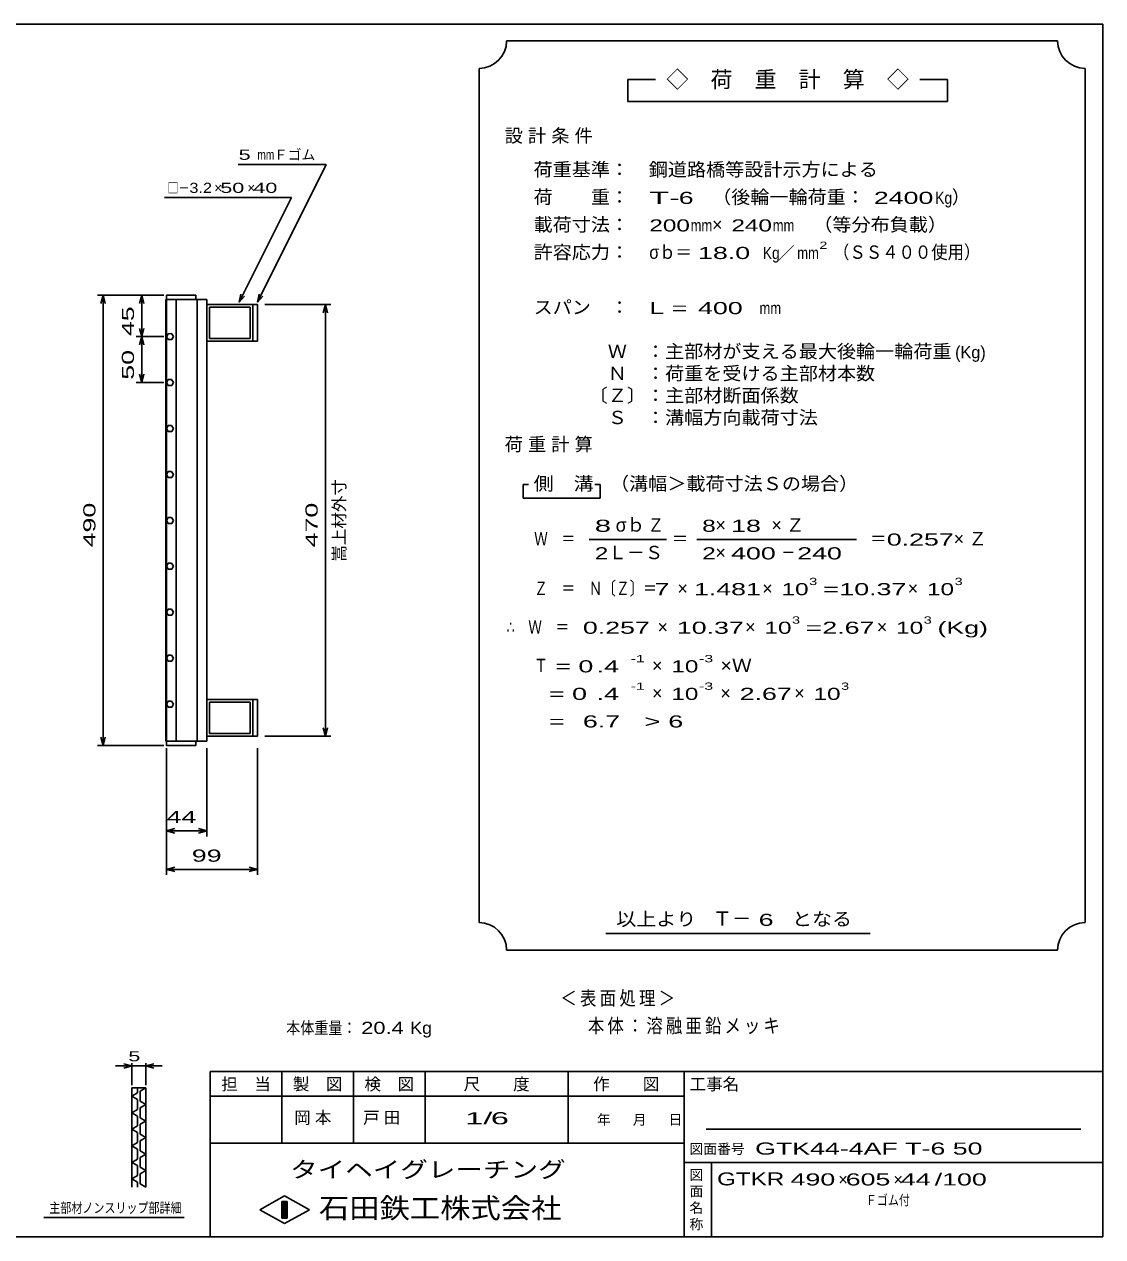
# Model space of a CAD drawing. Units: millimetres, scale not verified. Extents: x -1092 to 1039, y -770 to 632.
# Drawn here: x -136 to 1039, y -688 to 632 of the extents above; entities that cross this region are included whole.
import ezdxf
from ezdxf.enums import TextEntityAlignment as Align

# ---------------------------------------------------------------- set-up
doc = ezdxf.new("R2010")
doc.units = ezdxf.units.MM
doc.header["$LTSCALE"] = 6
for name, color, linetype, lineweight in [('0_2', 150, 'Continuous', 25), ('16', 3, 'Continuous', 25), ('22', 4, 'Continuous', 25), ('24', 2, 'Continuous', 25), ('32', 4, 'Continuous', 25)]:
    doc.layers.add(name, color=color, linetype=linetype, lineweight=lineweight)
doc.styles.add('ベクトル', font='')
doc.styles.get('ベクトル').set_extended_font_data('ベクトル')

msp = doc.modelspace()

# ---------------------------------------------------------------- linework, layer by layer
at = {"layer": '0_2'}
for p, q in [((-1037.4, 632.1), (1038.6, 632.1)), ((1038.6, 632.1), (1038.6, -687.9)), ((1038.6, -507.9), (66.6, -507.9)), ((66.6, -507.9), (66.6, -687.9)), ((144.6, -507.9), (144.6, -585.9)), ((222.6, -585.9), (222.6, -507.9)), ((300.6, -507.9), (300.6, -585.9)), ((456.6, -585.9), (456.6, -507.9)), ((582.6, -507.9), (582.6, -687.9)), ((582.6, -534.9), (66.6, -534.9)), ((1014.6, -570.9), (606.6, -570.9)), ((66.6, -585.9), (582.6, -585.9)), ((582.6, -606.9), (1038.6, -606.9)), ((612.6, -687.9), (612.6, -606.9)), ((120.6, -658.5), (147.6, -643.5)), ((147.6, -643.5), (174.6, -658.5)), ((147.6, -673.5), (120.6, -658.5)), ((144.6, -649.5), (150.6, -649.5)), ((144.6, -667.5), (144.6, -649.5)), ((144.6, -649.5), (145.8, -649.5)), ((145.8, -649.5), (145.8, -667.5)), ((147, -667.5), (147, -649.5)), ((147, -649.5), (148.2, -649.5)), ((174.6, -658.5), (147.6, -673.5)), ((148.2, -649.5), (148.2, -667.5)), ((149.4, -667.5), (149.4, -649.5)), ((149.4, -649.5), (150.6, -649.5)), ((150.6, -649.5), (150.6, -667.5)), ((150.6, -649.5), (150.6, -667.5)), ((150.6, -667.5), (144.6, -667.5)), ((145.8, -667.5), (147, -667.5)), ((148.2, -667.5), (149.4, -667.5)), ((1038.6, -687.9), (-1037.4, -687.9))]:
    msp.add_line(p, q, dxfattribs=at)
at = {"layer": '16'}
for p, q in [((18.3, -148.5), (18.3, 332.5)), ((18.3, 332.5), (19, 332.5)), ((51, 337), (19, 337)), ((19, 337), (19, 332.5)), ((19, 332.5), (51, 332.5)), ((19, 332.5), (19, -148.5)), ((63, 332.5), (19, 332.5)), ((29.5, 332.5), (29.5, -148.5)), ((51, 332.5), (51, 337)), ((52.5, -148.5), (52.5, 332.5)), ((63, -148.5), (63, 332.5)), ((63, 327), (113, 327)), ((63, 287), (63, 327)), ((66, 324), (110, 324)), ((66, 290), (66, 324)), ((110, 324), (110, 290)), ((113, 327), (113, 287)), ((113, 327), (118, 327)), ((118, 327), (118, 287)), ((20.854, 295.235), (19, 291.975)), ((19, 291.975), (20.896, 288.74)), ((24.604, 295.26), (20.854, 295.235)), ((26.5, 292), (24.604, 295.26)), ((24.646, 288.765), (26.5, 292.025)), ((20.896, 288.74), (24.646, 288.765)), ((113, 287), (63, 287)), ((110, 290), (66, 290)), ((118, 287), (113, 287)), ((20.854, 245.235), (19, 241.975)), ((19, 241.975), (20.896, 238.74)), ((24.604, 245.26), (20.854, 245.235)), ((20.896, 238.74), (24.646, 238.765)), ((26.5, 242), (24.604, 245.26)), ((24.646, 238.765), (26.5, 242.025)), ((20.854, 195.235), (19, 191.975)), ((19, 191.975), (20.896, 188.74)), ((24.604, 195.26), (20.854, 195.235)), ((20.896, 188.74), (24.646, 188.765)), ((26.5, 192), (24.604, 195.26)), ((24.646, 188.765), (26.5, 192.025)), ((20.854, 145.235), (19, 141.975)), ((24.604, 145.26), (20.854, 145.235)), ((26.5, 142), (24.604, 145.26)), ((19, 141.975), (20.896, 138.74)), ((20.896, 138.74), (24.646, 138.765)), ((24.646, 138.765), (26.5, 142.025)), ((20.854, 95.235), (19, 91.975)), ((24.604, 95.26), (20.854, 95.235)), ((26.5, 92), (24.604, 95.26)), ((19, 91.975), (20.896, 88.74)), ((20.896, 88.74), (24.646, 88.765)), ((24.646, 88.765), (26.5, 92.025)), ((20.854, 45.235), (19, 41.975)), ((19, 41.975), (20.896, 38.74)), ((24.604, 45.26), (20.854, 45.235)), ((26.5, 42), (24.604, 45.26)), ((24.646, 38.765), (26.5, 42.025)), ((20.896, 38.74), (24.646, 38.765)), ((20.854, -4.765), (19, -8.025)), ((19, -8.025), (20.896, -11.26)), ((24.604, -4.74), (20.854, -4.765)), ((20.896, -11.26), (24.646, -11.235)), ((26.5, -8), (24.604, -4.74)), ((24.646, -11.235), (26.5, -7.975)), ((20.854, -54.765), (19, -58.025)), ((19, -58.025), (20.896, -61.26)), ((24.604, -54.74), (20.854, -54.765)), ((20.896, -61.26), (24.646, -61.235)), ((26.5, -58), (24.604, -54.74)), ((24.646, -61.235), (26.5, -57.975)), ((20.854, -104.765), (19, -108.025)), ((24.604, -104.74), (20.854, -104.765)), ((26.5, -108), (24.604, -104.74)), ((113, -103), (63, -103)), ((63, -103), (63, -143)), ((113, -143), (113, -103)), ((118, -103), (113, -103)), ((118, -143), (118, -103)), ((19, -108.025), (20.896, -111.26)), ((20.896, -111.26), (24.646, -111.235)), ((24.646, -111.235), (26.5, -107.975)), ((110, -106), (66, -106)), ((66, -106), (66, -140)), ((110, -140), (110, -106)), ((63, -143), (113, -143)), ((66, -140), (110, -140)), ((113, -143), (118, -143)), ((19, -148.5), (18.3, -148.5)), ((19, -148.5), (51, -148.5)), ((19, -153), (19, -148.5)), ((19, -148.5), (63, -148.5)), ((51, -153), (19, -153)), ((51, -148.5), (51, -153))]:
    msp.add_line(p, q, dxfattribs=at)
at = {"layer": '22'}
for p, q in [((97, 479.5), (193, 479.5)), ((118, 329.5), (193, 479.5)), ((17, 443.5), (155, 443.5)), ((98, 329.5), (155, 443.5)), ((16, 337), (-56, 337)), ((-50, 337), (-52.4, 328)), ((-47.6, 328), (-50, 337)), ((-50, 337), (-50, -153)), ((16, 337), (-14, 337)), ((-8, 337), (-10.4, 328)), ((-5.6, 328), (-8, 337)), ((-8, 337), (-8, 292)), ((98, 329.5), (99.8, 338.26)), ((98, 329.5), (104, 336.1)), ((118, 329.5), (119.8, 338.26)), ((118, 329.5), (124, 336.1)), ((126, 327), (198, 327)), ((192, 327), (189.6, 318)), ((194.4, 318), (192, 327)), ((192, 327), (192, -143)), ((-14, 292), (16, 292)), ((-8, 292), (-10.4, 301)), ((-8, 292), (-10.4, 283)), ((-5.6, 301), (-8, 292)), ((-5.6, 283), (-8, 292)), ((-8, 292), (-8, 242)), ((-8, 242), (-10.4, 251)), ((-5.6, 251), (-8, 242)), ((-14, 242), (16, 242)), ((-50, -153), (-52.4, -144)), ((-47.6, -144), (-50, -153)), ((198, -143), (126, -143)), ((192, -143), (189.6, -134)), ((194.4, -134), (192, -143)), ((-56, -153), (16, -153)), ((19, -252), (19, -156)), ((19, -294), (19, -156)), ((63, -252), (63, -156)), ((118, -294), (118, -156)), ((19, -246), (28, -243.6)), ((28, -248.4), (19, -246)), ((19, -246), (63, -246)), ((63, -246), (54, -243.6)), ((54, -248.4), (63, -246)), ((19, -288), (28, -285.6)), ((28, -290.4), (19, -288)), ((19, -288), (118, -288)), ((118, -288), (109, -285.6)), ((109, -290.4), (118, -288))]:
    msp.add_line(p, q, dxfattribs=at)
at = {"layer": '24', "color": 4}
for p, q in [((989.4, 614.1), (389.4, 614.1)), ((359.4, 584.1), (359.4, -345.9)), ((1019.4, -345.9), (1019.4, 584.1)), ((551.4, 572.1), (521.4, 572.1)), ((521.4, 572.1), (521.4, 548.1)), ((869.4, 572.1), (839.4, 572.1)), ((869.4, 548.1), (869.4, 572.1)), ((521.4, 548.1), (869.4, 548.1)), ((413.4, 131.1), (407.4, 131.1)), ((407.4, 131.1), (407.4, 116.1)), ((491.4, 131.1), (485.4, 131.1)), ((491.4, 116.1), (491.4, 131.1)), ((407.4, 116.1), (491.4, 116.1)), ((479.4, 71.1), (563.4, 71.1)), ((596.4, 71.1), (770.4, 71.1)), ((497.4, -357.9), (785.4, -357.9)), ((389.4, -375.9), (989.4, -375.9))]:
    msp.add_line(p, q, dxfattribs=at)
for centre, start, end in [((359.4, 614.1), 270, 0), ((1019.4, 614.1), 180, 270), ((359.4, -375.9), 0, 90), ((1019.4, -375.9), 90, 180)]:
    msp.add_arc(centre, 30, start, end, dxfattribs=at)
at = {"layer": '32'}
for p, q in [((-18.6, -501.9), (-27.6, -499.5)), ((-18.6, -522.9), (-18.6, -498.9)), ((-3.6, -498.9), (-3.6, -522.9)), ((-3.6, -501.9), (5.4, -499.5)), ((-18.6, -501.9), (-36.6, -501.9)), ((-27.6, -504.3), (-18.6, -501.9)), ((-18.6, -501.9), (-3.6, -501.9)), ((5.4, -504.3), (-3.6, -501.9)), ((-3.6, -501.9), (14.4, -501.9)), ((-18.6, -525.9), (-3.6, -525.9)), ((-18.6, -633.9), (-18.6, -525.9)), ((-12.6, -525.9), (-12.6, -531.3)), ((-3.6, -525.9), (-9.6, -529.5)), ((-3.6, -525.9), (-3.6, -633.9)), ((-12.6, -531.3), (-18.6, -534.9)), ((-18.6, -534.9), (-12.6, -538.5)), ((-12.6, -538.5), (-12.6, -549.3)), ((-9.6, -529.5), (-9.6, -540.3)), ((-9.6, -540.3), (-3.6, -543.9)), ((-12.6, -549.3), (-18.6, -552.9)), ((-18.6, -552.9), (-12.6, -556.5)), ((-3.6, -543.9), (-9.6, -547.5)), ((-9.6, -547.5), (-9.6, -558.3)), ((-12.6, -567.3), (-18.6, -570.9)), ((-12.6, -556.5), (-12.6, -567.3)), ((-9.6, -558.3), (-3.6, -561.9)), ((-3.6, -561.9), (-9.6, -565.5)), ((-9.6, -565.5), (-9.6, -576.3)), ((-18.6, -570.9), (-12.6, -574.5)), ((-12.6, -574.5), (-12.6, -585.3)), ((-9.6, -576.3), (-3.6, -579.9)), ((-3.6, -579.9), (-9.6, -583.5)), ((-12.6, -585.3), (-18.6, -588.9)), ((-18.6, -588.9), (-12.6, -592.5)), ((-12.6, -592.5), (-12.6, -603.3)), ((-9.6, -583.5), (-9.6, -594.3)), ((-12.6, -603.3), (-18.6, -606.9)), ((-18.6, -606.9), (-12.6, -610.5)), ((-9.6, -594.3), (-3.6, -597.9)), ((-3.6, -597.9), (-9.6, -601.5)), ((-9.6, -601.5), (-9.6, -612.3)), ((-12.6, -610.5), (-12.6, -621.3)), ((-9.6, -612.3), (-3.6, -615.9)), ((-3.6, -615.9), (-9.6, -619.5)), ((-9.6, -619.5), (-9.6, -630.3)), ((-12.6, -621.3), (-18.6, -624.9)), ((-18.6, -624.9), (-12.6, -628.5)), ((-12.6, -628.5), (-12.6, -633.9)), ((-9.6, -630.3), (-3.6, -633.9)), ((38.4, -666.9), (-114.6, -666.9))]:
    msp.add_line(p, q, dxfattribs=at)

# ---------------------------------------------------------------- texts
at = {"layer": '0_2', "style": 'ベクトル'}
for s, height, p in [('担\u3000当', 13.2, (78.6, -521.7)), ('製\u3000図', 13.2, (156.6, -521.7)), ('検\u3000図', 13.2, (234.6, -521.7)), ('尺\u3000\u3000度', 13.2, (342.6, -521.7)), ('作\u3000\u3000図', 13.2, (483.6, -521.7)), ('工事名', 13.2, (588.6, -521.7)), ('年', 11, (487.8, -560.4)), ('月', 11, (526.8, -560.4)), ('日', 11, (565.8, -560.4)), ('図面番号', 11, (588.6, -592.2)), ('図', 11, (588.6, -620.4)), ('面', 11, (588.6, -638.4)), ('名', 11, (588.6, -656.4)), ('称', 11, (588.6, -674.4))]:
    msp.add_text(s, height=height, dxfattribs=at).set_placement(p, align=Align.MIDDLE_LEFT)
at = {"layer": '0_2', "color": 222, "style": 'ベクトル'}
for s, height, width, p in [('タイヘイグレーチング', 17.6, 1.25, (153.6, -614.7)), ('石田鉄工株式会社', 21.99, 1.1, (185.1, -656.7))]:
    msp.add_text(s, height=height, dxfattribs=dict(at, width=width)).set_placement(p, align=Align.MIDDLE_LEFT)
at = {"layer": '22', "color": 2, "style": 'ベクトル'}
for s, height, width, p in [(' 5 ', 11, 1.6, (91, 490)), ('mm', 11, 0.75, (118, 490)), ('□－', 11, 0.8, (20, 454)), ('3.2', 11, 1.2, (44, 454)), (' 50 ', 11, 1.6, (71, 454)), (' 40 ', 11, 1.6, (107, 454)), (' 44 ', 13.2, 1.65, (11, -231)), (' 99 ', 13.2, 1.65, (38.5, -273)), ('本体重量：', 13.2, 0.85, (149.4, -460.5)), (' 20.4', 13.2, 1.35, (224.4, -460.5)), ('Kg', 13.2, 1.1, (284.4, -460.5)), ('1/', 13.2, 2, (344.4, -558.9)), (' 6 ', 13.2, 2, (362.4, -558.9)), ('GTK44-4AF T-6 50         ', 13.2, 1.65, (660, -591.9)), ('GTKR', 14.08, 1.4, (618.6, -624.9)), (' 490 ', 13.2, 1.65, (690.6, -625.5)), (' 605 ', 13.2, 1.65, (750.6, -625.5)), (' 44 ', 13.2, 1.65, (810.6, -625.5)), ('/', 13.2, 1.65, (855.6, -625.5)), (' 100 ', 13.2, 1.65, (855.6, -625.5)), ('Ｆゴム付', 11, 0.8, (780.6, -648))]:
    msp.add_text(s, height=height, dxfattribs=dict(at, width=width)).set_placement(p, align=Align.MIDDLE_LEFT)
for s, height, p in [('Ｆゴム', 11, (136, 490)), ('×', 11, (71, 454)), ('×', 11, (107, 454)), ('×', 13.2, (750.6, -625.5)), ('×', 13.2, (810.6, -625.5))]:
    msp.add_text(s, height=height, dxfattribs=at).set_placement(p, align=Align.MIDDLE_LEFT)
at = {"layer": '22', "color": 2, "style": 'ベクトル', "width": 1.65}
for s, p in [(' 45 ', (-23, 284.5)), (' 50 ', (-23, 237)), (' 490 ', (-65, 54.5)), (' 470', (177, 54.5))]:
    msp.add_text(s, height=13.2, rotation=90, dxfattribs=at).set_placement(p, align=Align.MIDDLE_LEFT)
at = {"layer": '22', "color": 2, "style": 'ベクトル'}
msp.add_text('嵩上材外寸', height=13.2, rotation=90, dxfattribs=at).set_placement((207, 47), align=Align.MIDDLE_LEFT)
at = {"layer": '22', "color": 2, "attachment_point": 4, "style": 'ベクトル'}
for s, insert, char_height in [('\\T1.2;\\W0.85;＜表面処理＞', (447.9, -429), 15.4), ('\\T1.19;\\W0.85;本体：溶融亜鉛メッキ', (477.9, -459), 15.4), ('\\T1.25;岡本\u3000', (158.1, -558.9), 13.2), ('\\T1.25;戸田\u3000', (233.1, -558.9), 13.2)]:
    msp.add_mtext(s, dxfattribs=dict(at, insert=insert, char_height=char_height))
at = {"layer": '24', "style": 'ベクトル'}
for s, height, p in [('◇\u3000荷\u3000重\u3000計\u3000算\u3000◇', 17.6, (563.4, 572.1)), ('）', 14.52, (874.2, 444)), ('×', 14.52, (613.2, 414)), ('／', 13.2, (684.9, 383.1)), ('(Kg)', 13.2, (877.8, 275.1)), ('σｂ', 14.52, (508.2, 87)), ('×', 14.52, (616.8, 87)), ('Ｌ－Ｓ', 14.52, (500.4, 57)), ('×', 14.52, (616.8, 57)), ('×', 14.52, (575.4, 18)), ('×', 14.52, (667.8, 18)), ('×', 14.52, (826.2, 18)), ('×', 14.52, (553.8, -24)), ('×', 14.52, (649.2, -24)), ('×', 14.52, (792.6, -24)), ('×', 14.52, (547.8, -66)), ('×', 14.52, (547.8, -96)), ('×', 14.52, (622.2, -96)), ('×', 14.52, (702.6, -96)), ('Ｔ－', 15.4, (613.8, -341.4))]:
    msp.add_text(s, height=height, dxfattribs=at).set_placement(p, align=Align.MIDDLE_LEFT)
for s, height, width, p in [('荷重基準：\u3000', 14.52, 1.05, (418.8, 474)), ('鋼道路橋等設計示方による', 14.52, 1.05, (544.2, 474)), ('荷\u3000\u3000重：\u3000', 14.52, 1.05, (418.8, 444)), ('T-', 13.2, 2, (544.8, 443.1)), (' 6 ', 13.2, 1.65, (568.8, 443.1)), ('（後輪一輪荷重：', 14.52, 1.05, (613.2, 444)), (' 2400', 13.2, 1.65, (781.2, 443.1)), ('Kg', 13.2, 0.85, (856.2, 443.1)), ('載荷寸法：\u3000', 14.52, 1.05, (418.8, 414)), ('\u3000（等分布負載）', 14.52, 1.05, (702.6, 414)), ('200', 13.2, 1.5, (544.8, 413.1)), ('mm', 13.2, 0.8, (589.8, 413.1)), ('240', 13.2, 1.5, (634.2, 413.1)), ('mm', 13.2, 0.8, (679.2, 413.1)), ('許容応力：\u3000', 14.52, 1.05, (418.8, 384)), ('σｂ＝', 14.52, 0.9, (544.8, 384)), (' 18.0', 13.2, 1.65, (589.8, 383.1)), ('Kg', 13.2, 0.85, (668.4, 383.1)), ('mm', 13.2, 0.8, (705.9, 383.1)), ('2', 7.918, 1.5, (729.9, 391.5)), ('（ＳＳ４００使用）', 14.52, 0.9, (744.9, 384)), ('スパン\u3000：\u3000', 14.52, 1.05, (418.8, 324)), ('L =', 13.2, 1.65, (544.8, 323.1)), (' 400 ', 13.2, 1.65, (589.8, 323.1)), ('mm', 13.2, 0.8, (664.8, 323.1)), ('\u3000Ｗ\u3000：主部材が支える最大後輪一輪荷重', 14.52, 1.05, (478.8, 276)), ('\u3000Ｎ\u3000：荷重を受ける主部材本数', 14.52, 1.05, (478.8, 252)), ('〔Ｚ〕：主部材断面係数', 14.52, 1.05, (478.8, 228)), ('\u3000Ｓ\u3000：溝幅方向載荷寸法', 14.52, 1.05, (478.8, 204)), ('側\u3000溝', 14.52, 1.1, (418.8, 132)), ('\u3000（溝幅＞載荷寸法Ｓの場合）', 14.52, 1.05, (481.2, 132)), ('8', 13.2, 1.8, (485.4, 86.1)), ('Ｚ', 14.52, 0.9, (543, 87)), ('8', 13.2, 1.5, (602.4, 86.1)), (' 18 ', 13.2, 1.65, (625.8, 86.1)), ('Ｗ\u3000＝', 14.52, 0.75, (419.4, 72)), ('＝', 14.52, 0.9, (569.4, 72)), ('＝', 14.52, 0.9, (785.4, 72)), ('0.257', 13.2, 1.65, (803.4, 71.1)), ('2', 13.2, 1.5, (485.4, 56.1)), ('2', 13.2, 1.5, (602.4, 56.1)), (' 400 ', 13.2, 1.65, (625.8, 56.1)), ('－', 14.52, 0.75, (688.8, 57)), (' 240 ', 13.2, 1.65, (697.8, 56.1)), ('Ｚ\u3000＝\u3000Ｎ〔Ｚ〕＝', 14.52, 0.75, (419.4, 18)), ('3', 7.918, 1.5, (718.8, 25.5)), ('3', 7.918, 1.5, (877.2, 25.5)), (' 7 ', 13.2, 1.65, (542.4, 17.1)), ('1.481', 13.2, 1.65, (593.4, 17.1)), ('10', 13.2, 1.5, (688.8, 17.1)), ('=', 13.2, 1.7, (733.8, 17.1)), ('10.37', 13.2, 1.65, (751.8, 17.1)), ('10', 13.2, 1.5, (847.2, 17.1)), ('3', 7.918, 1.5, (700.2, -16.5)), ('3', 7.918, 1.5, (843.6, -16.5)), ('∴\u3000Ｗ\u3000＝', 14.52, 0.75, (389.4, -24)), (' 0.257', 13.2, 1.65, (464.4, -24.9)), ('10.37', 13.2, 1.65, (574.8, -24.9)), ('10', 13.2, 1.5, (670.2, -24.9)), ('=', 13.2, 1.7, (715.2, -24.9)), ('2.67', 13.2, 1.65, (733.2, -24.9)), ('10', 13.2, 1.5, (813.6, -24.9)), ('(Kg)', 13.2, 1.65, (858.6, -24.9)), ('Ｔ', 14.52, 0.75, (419.4, -66)), (' = 0', 13.2, 1.65, (434.4, -66.9)), (' .4 ', 13.2, 1.65, (479.4, -66.9)), ('-1', 7.918, 1.65, (524.4, -58.5)), ('10', 13.2, 1.5, (568.8, -66.9)), ('-3', 7.918, 1.65, (598.8, -58.5)), ('×Ｗ', 14.52, 1.1, (622.2, -66)), ('  = 0', 13.2, 1.65, (419.4, -96.9)), (' .4 ', 13.2, 1.65, (479.4, -96.9)), ('-1', 7.918, 1.65, (524.4, -88.5)), ('10', 13.2, 1.5, (568.8, -96.9)), ('-3', 7.918, 1.65, (598.8, -88.5)), ('2.67', 13.2, 1.65, (643.2, -96.9)), ('10', 13.2, 1.5, (723.6, -96.9)), ('3', 7.918, 1.5, (753.6, -88.5)), ('  =', 13.2, 1.65, (419.4, -126.9)), (' 6.7', 13.2, 1.65, (464.4, -126.9)), ('>', 13.2, 1.7, (539.4, -126.9)), (' 6 ', 13.2, 1.65, (557.4, -126.9)), ('以上より\u3000', 14.52, 1.1, (508.8, -342)), (' 6 ', 13.2, 1.65, (655.8, -342.9)), ('となる', 14.52, 1.1, (700.2, -342))]:
    msp.add_text(s, height=height, dxfattribs=dict(at, width=width)).set_placement(p, align=Align.MIDDLE_LEFT)
at = {"layer": '24', "char_height": 14.52, "attachment_point": 4, "style": 'ベクトル'}
for s, insert in [('\\T1.28;設計条件', (387.3, 510)), ('\\T1.28;荷重計算', (387.3, 174)), ('\\T1.42;×Ｚ', (677.7, 87)), ('\\T1.42;×Ｚ', (876.3, 72))]:
    msp.add_mtext(s, dxfattribs=dict(at, insert=insert))
at = {"layer": '32', "color": 2, "style": 'ベクトル'}
for s, width, p in [(' 5 ', 1.6, (-29.1, -491.4)), ('主部材ノンスリップ部詳細', 0.8, (-108.6, -656.4))]:
    msp.add_text(s, height=11, dxfattribs=dict(at, width=width)).set_placement(p, align=Align.MIDDLE_LEFT)

doc.saveas('drawing.dxf')
